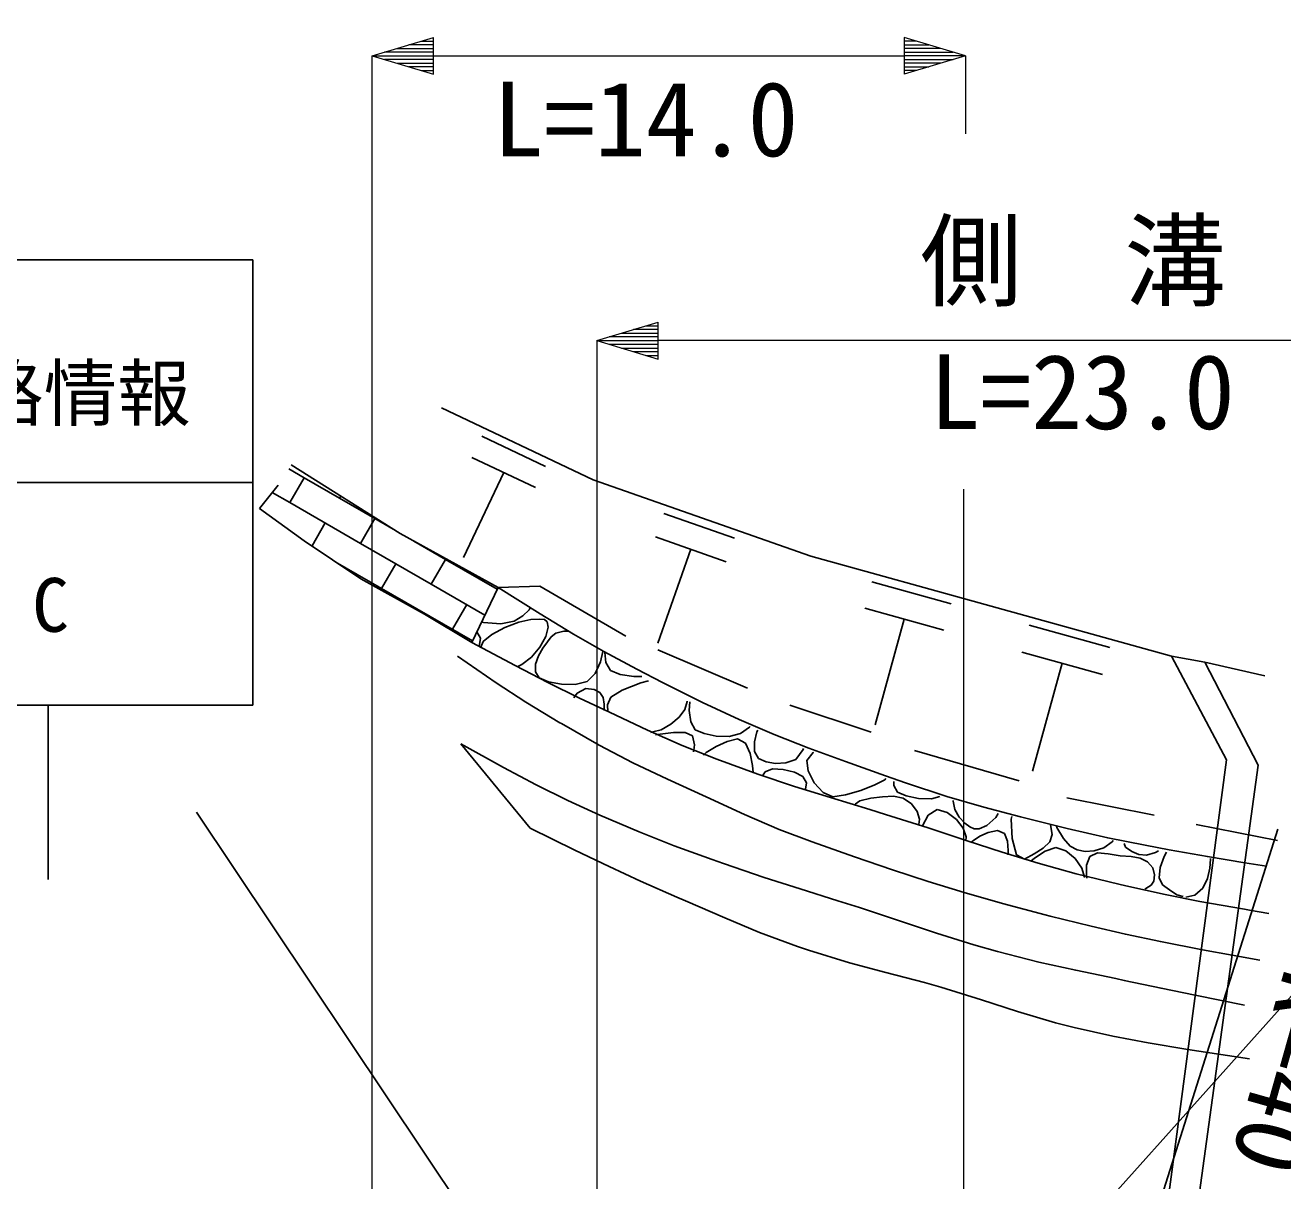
# Model space of a CAD drawing. Units: millimetres, scale not verified. Extents: x 40000 to 680000, y 20000 to 380000.
# Drawn here: x 329223 to 360036, y 278799 to 307121 of the extents above; entities that cross this region are included whole.
import ezdxf
from ezdxf.enums import TextEntityAlignment as Align

# ---------------------------------------------------------------- set-up
doc = ezdxf.new("R2010")
doc.units = ezdxf.units.MM
doc.header["$LTSCALE"] = 1000
for name, color, linetype, lineweight in [('M-BGD', 7, 'Continuous', 25), ('M-BMK-SRVR', 3, 'Continuous', 25), ('M-STR-HTXT', 7, 'Continuous', 13), ('M-STR-STRC', 7, 'Continuous', 25)]:
    doc.layers.add(name, color=color, linetype=linetype, lineweight=lineweight)
doc.styles.add('ＭＳ ゴシック', font='')
doc.styles.get('ＭＳ ゴシック').set_extended_font_data('MS Gothic')

msp = doc.modelspace()

# ---------------------------------------------------------------- linework, layer by layer
at = {"layer": 'M-BGD'}
for p, q in [((343138, 295978), (339420, 297741)), ((340413, 297049), (341974, 296309)), ((340166, 296529), (341727, 295789)), ((335680, 296248), (336059, 296028)), ((335744, 296346), (338410, 294662)), ((340947, 296159), (339960, 294078)), ((334962, 295277), (335422, 295851)), ((335709, 295422), (336059, 296028)), ((336059, 296028), (337791, 295028)), ((348468, 294104), (343138, 295978)), ((335278, 295671), (335709, 295422)), ((336925, 295528), (336956, 295581)), ((336057, 294482), (334962, 295277)), ((335709, 295422), (337441, 294422)), ((336252, 294362), (336575, 294922)), ((337441, 294422), (337791, 295028)), ((337791, 295028), (338242, 294769)), ((344873, 295156), (346600, 294549)), ((338410, 294662), (340808, 293343)), ((344670, 294580), (346398, 293973)), ((337451, 293553), (336057, 294482)), ((337441, 294422), (339173, 293422)), ((338744, 294479), (339523, 294028)), ((345534, 294277), (344724, 291974)), ((339173, 293422), (339523, 294028)), ((339523, 294028), (340787, 293299)), ((357304, 291659), (348468, 294104)), ((336879, 293939), (337091, 293816)), ((337085, 293805), (337091, 293816)), ((337091, 293816), (338823, 292816)), ((337957, 293316), (338307, 293922)), ((339009, 292684), (337451, 293553)), ((339173, 293422), (340484, 292665)), ((340808, 293343), (340164, 291994)), ((340390, 293528), (340409, 293563)), ((340808, 293343), (341834, 293376)), ((341834, 293376), (343941, 292147)), ((349970, 293481), (351912, 292943)), ((338809, 292791), (338823, 292816)), ((338823, 292816), (340182, 292032)), ((339690, 292316), (340040, 292922)), ((341417, 292647), (341568, 292796)), ((341568, 292796), (341593, 292840)), ((349791, 292833), (351733, 292296)), ((340164, 291994), (339009, 292684)), ((340400, 292489), (340452, 292479)), ((340452, 292479), (340879, 292453)), ((340879, 292453), (341206, 292514)), ((341322, 292487), (340977, 292356)), ((341206, 292514), (341417, 292647)), ((341615, 292556), (341322, 292487)), ((341814, 292563), (341615, 292556)), ((341943, 292555), (341814, 292563)), ((342013, 292501), (341943, 292555)), ((342033, 292369), (342013, 292501)), ((350762, 292564), (350045, 289974)), ((340382, 292096), (340287, 292253)), ((340659, 292191), (340442, 292019)), ((340977, 292356), (340659, 292191)), ((341835, 291876), (341980, 292141)), ((341980, 292141), (342033, 292369)), ((342112, 292132), (342023, 292010)), ((342228, 292221), (342112, 292132)), ((342417, 292271), (342228, 292221)), ((342530, 292273), (342417, 292271)), ((353822, 292415), (355801, 291868)), ((340347, 291897), (340382, 292096)), ((340442, 292019), (340387, 291876)), ((341629, 291629), (341835, 291876)), ((341910, 291857), (341801, 291666)), ((342023, 292010), (341910, 291857)), ((344726, 291810), (346921, 290872)), ((341393, 291451), (341629, 291629)), ((341801, 291666), (341730, 291463)), ((343189, 291231), (343318, 291522)), ((343318, 291522), (343373, 291773)), ((343423, 291744), (343453, 291505)), ((343453, 291505), (343563, 291302)), ((353639, 291755), (355618, 291208)), ((357304, 291659), (358124, 291507)), ((357304, 291659), (358656, 289114)), ((358124, 291507), (359432, 288982)), ((358124, 291507), (359596, 291176)), ((341277, 291396), (341393, 291451)), ((341730, 291463), (341726, 291275)), ((341726, 291275), (341816, 291127)), ((342989, 291033), (343189, 291231)), ((343563, 291302), (343798, 291209)), ((343798, 291209), (344138, 291158)), ((354629, 291482), (353899, 288843)), ((341816, 291127), (342041, 291030)), ((342041, 291030), (342361, 290968)), ((342361, 290968), (342701, 290963)), ((342701, 290963), (342989, 291033)), ((344308, 291000), (343849, 290825)), ((344138, 291158), (344331, 291161)), ((344494, 291053), (344308, 291000)), ((342745, 290748), (342666, 290637)), ((342959, 290867), (342745, 290748)), ((343163, 290843), (342959, 290867)), ((343302, 290768), (343163, 290843)), ((343382, 290646), (343302, 290768)), ((343407, 290483), (343382, 290646)), ((343568, 290649), (343493, 290462)), ((343849, 290825), (343568, 290649)), ((343411, 290328), (343407, 290483)), ((343493, 290462), (343498, 290292)), ((345244, 290165), (345388, 290354)), ((345388, 290354), (345441, 290547)), ((345441, 290547), (345441, 290556)), ((345511, 290536), (345491, 290322)), ((345491, 290322), (345531, 290044)), ((347957, 290455), (349948, 289795)), ((344805, 289851), (345040, 289994)), ((345040, 289994), (345244, 290165)), ((345531, 290044), (345641, 289856)), ((344552, 289787), (344584, 289795)), ((344602, 289800), (344805, 289851)), ((344717, 289738), (344663, 289730)), ((344784, 289748), (344727, 289740)), ((345105, 289788), (344784, 289748)), ((345390, 289787), (345105, 289788)), ((345573, 289706), (345390, 289787)), ((345625, 289481), (345573, 289706)), ((345641, 289856), (345857, 289758)), ((345857, 289758), (346154, 289697)), ((346154, 289697), (346473, 289691)), ((346473, 289691), (346751, 289762)), ((346751, 289762), (346971, 289915)), ((346971, 289915), (346986, 289932)), ((347150, 289802), (347089, 289554)), ((347170, 289844), (347150, 289802)), ((339897, 289508), (341596, 287443)), ((345601, 289315), (345607, 289354)), ((345607, 289355), (345625, 289481)), ((346151, 289447), (345909, 289293)), ((346419, 289566), (346151, 289447)), ((346678, 289629), (346419, 289566)), ((346871, 289526), (346678, 289629)), ((346988, 289276), (346871, 289526)), ((347089, 289554), (347095, 289320)), ((348107, 289122), (348284, 289369)), ((348284, 289369), (348289, 289396)), ((351010, 289349), (353580, 288603)), ((345859, 289247), (345840, 289230)), ((345909, 289293), (345859, 289247)), ((347046, 288980), (346988, 289276)), ((347095, 289320), (347190, 289152)), ((347190, 289152), (347375, 289064)), ((347375, 289064), (347607, 289025)), ((347607, 289025), (347860, 289041)), ((347860, 289041), (348107, 289122)), ((348526, 289297), (348374, 289100)), ((348374, 289100), (348408, 288847)), ((348536, 289303), (348526, 289297)), ((358656, 289114), (356363, 271883)), ((347058, 288803), (347046, 288980)), ((347351, 288821), (347284, 288724)), ((347536, 288900), (347351, 288821)), ((347798, 288881), (347536, 288900)), ((348068, 288818), (347798, 288881)), ((348278, 288708), (348068, 288818)), ((348408, 288847), (348555, 288554)), ((359432, 288982), (357015, 271418)), ((348363, 288550), (348278, 288708)), ((348340, 288398), (348363, 288550)), ((348555, 288554), (348772, 288313)), ((349694, 288365), (350041, 288501)), ((350041, 288501), (350281, 288627)), ((350281, 288627), (350306, 288661)), ((350505, 288589), (350503, 288486)), ((350503, 288486), (350593, 288328)), ((348772, 288313), (349014, 288213)), ((349014, 288213), (349324, 288257)), ((349324, 288257), (349694, 288365)), ((349676, 288109), (349557, 288031)), ((349940, 288175), (349676, 288109)), ((350230, 288206), (349940, 288175)), ((350499, 288230), (350230, 288206)), ((350732, 288177), (350499, 288230)), ((350593, 288328), (350808, 288231)), ((350935, 288039), (350732, 288177)), ((350808, 288231), (351106, 288169)), ((351106, 288169), (351425, 288164)), ((351425, 288164), (351631, 288216)), ((351963, 288121), (351959, 288107)), ((351959, 288107), (351998, 287903)), ((356885, 287758), (354743, 288186)), ((351080, 287854), (350935, 288039)), ((351135, 287663), (351080, 287854)), ((351566, 287897), (351347, 287759)), ((351810, 287829), (351566, 287897)), ((352038, 287657), (351810, 287829)), ((351998, 287903), (352104, 287713)), ((353002, 287702), (353062, 287804)), ((351119, 287528), (351135, 287663)), ((351347, 287759), (351207, 287498)), ((352208, 287439), (352038, 287657)), ((352104, 287713), (352244, 287564)), ((352244, 287564), (352370, 287472)), ((352593, 287429), (352782, 287505)), ((352782, 287505), (353002, 287702)), ((353397, 287725), (353382, 287659)), ((353382, 287659), (353402, 287188)), ((354384, 287287), (354345, 287521)), ((354492, 287490), (354501, 287461)), ((357914, 287530), (359908, 287141)), ((352274, 287232), (352208, 287439)), ((352272, 287131), (352274, 287232)), ((352370, 287472), (352471, 287423)), ((352611, 287245), (352435, 287124)), ((352471, 287423), (352593, 287429)), ((352813, 287332), (352611, 287245)), ((353042, 287381), (352813, 287332)), ((353216, 287308), (353042, 287381)), ((353291, 287124), (353216, 287308)), ((353402, 287188), (353511, 286790)), ((354325, 287108), (354384, 287287)), ((354501, 287461), (354659, 287185)), ((354659, 287185), (354824, 286997)), ((352435, 287124), (352396, 287085)), ((353306, 286894), (353291, 287124)), ((353304, 286792), (353306, 286894)), ((353947, 286814), (354167, 286953)), ((354215, 286879), (353949, 286707)), ((354167, 286953), (354325, 287108)), ((354474, 286967), (354215, 286879)), ((354717, 286890), (354474, 286967)), ((354944, 286697), (354717, 286890)), ((354824, 286997), (354994, 286909)), ((354994, 286909), (355194, 286868)), ((355194, 286868), (355414, 286883)), ((355414, 286883), (355647, 286963)), ((355647, 286963), (355853, 287106)), ((355853, 287106), (355877, 287137)), ((356148, 287065), (356180, 286976)), ((356180, 286976), (356337, 286873)), ((356337, 286873), (356506, 286800)), ((356914, 286848), (356992, 286887)), ((353511, 286790), (353706, 286685)), ((353706, 286685), (353947, 286814)), ((353949, 286707), (353859, 286630)), ((355112, 286458), (354944, 286697)), ((355306, 286749), (355227, 286533)), ((355497, 286837), (355306, 286749)), ((355760, 286816), (355497, 286837)), ((356049, 286761), (355760, 286816)), ((356317, 286745), (356049, 286761)), ((356540, 286711), (356317, 286745)), ((356506, 286800), (356695, 286782)), ((356723, 286614), (356540, 286711)), ((356695, 286782), (356914, 286848)), ((356847, 286470), (356723, 286614)), ((357125, 286751), (357033, 286482)), ((357182, 286858), (357125, 286751)), ((358249, 286459), (358263, 286681)), ((358263, 286681), (358263, 286695)), ((355178, 286242), (355112, 286458)), ((355227, 286533), (355222, 286273)), ((355222, 286273), (355236, 286216)), ((356893, 286297), (356847, 286470)), ((356876, 286144), (356893, 286297)), ((357033, 286482), (357008, 286227)), ((358192, 286206), (358249, 286459)), ((355178, 286230), (355178, 286242)), ((356652, 285945), (356683, 285961)), ((356683, 285961), (356810, 286044)), ((356810, 286044), (356876, 286144)), ((357008, 286227), (357089, 286050)), ((357089, 286050), (357255, 285928)), ((357879, 285798), (358074, 285970)), ((358074, 285970), (358192, 286206)), ((357255, 285928), (357442, 285812)), ((357442, 285812), (357592, 285769)), ((357659, 285754), (357879, 285798)), ((359219, 285434), (359691, 285350)), ((358791, 284326), (359470, 284205)), ((357888, 283349), (359093, 283101)), ((357711, 282018), (359220, 281787))]:
    msp.add_line(p, q, dxfattribs=at)
for points in [[(340808, 293343), (341839, 292692), (342658, 292194), (343401, 291768), (344206, 291337), (344838, 291009), (345821, 290520), (346717, 290104), (347571, 289739), (348425, 289403), (349321, 289072), (350304, 288725), (350795, 288553), (351807, 288219), (352707, 287956), (353607, 287720), (354621, 287467), (354753, 287434), (355748, 287203), (356666, 287024), (357251, 286915), (358186, 286745), (359106, 286595), (359637, 286511)], [(340164, 291994), (341226, 291430), (342029, 291012), (342802, 290629), (343537, 290282), (344474, 289845), (345320, 289470), (346169, 289129), (347174, 288762), (348069, 288465), (348952, 288192), (349921, 287897), (350302, 287780), (351346, 287448), (352281, 287141), (353160, 286856), (354040, 286586), (354973, 286326), (356016, 286070), (356191, 286030), (357154, 285817), (358001, 285646), (359099, 285454), (359219, 285434)], [(339814, 291654), (340761, 291003), (341491, 290529), (342325, 290027), (342362, 290005), (343286, 289479), (344114, 289046), (344958, 288641), (345910, 288206), (346849, 287778), (347699, 287413), (348508, 287107), (349541, 286741), (350470, 286421), (351349, 286132), (352230, 285862), (353166, 285596), (354211, 285321), (354334, 285289), (355336, 285041), (356181, 284844), (357037, 284663), (358070, 284462), (358791, 284326)], [(339897, 289508), (340942, 288930), (341745, 288501), (342521, 288119), (343302, 287763), (344263, 287351), (345123, 287013), (346058, 286671), (346330, 286574), (347326, 286233), (348208, 285952), (349132, 285665), (349668, 285495), (350669, 285165), (351548, 284872), (352467, 284584), (353049, 284416), (354059, 284156), (354961, 283959), (355946, 283755), (356152, 283712), (357053, 283520), (357888, 283349)], [(341596, 287443), (342694, 286906), (343533, 286501), (344302, 286145), (345190, 285754), (345403, 285663), (346362, 285247), (347213, 284889), (348145, 284541), (348416, 284449), (349416, 284142), (350309, 283908), (351259, 283661), (351653, 283549), (352655, 283239), (353532, 282951), (354466, 282675), (354921, 282560), (355873, 282343), (356737, 282179), (357711, 282018)]]:
    msp.add_lwpolyline(points, dxfattribs=at)
at = {"layer": 'M-BMK-SRVR'}
msp.add_line((350637, 258102), (359912, 287417), dxfattribs=at)
at = {"layer": 'M-STR-HTXT'}
for p, q in [((337727, 306369), (339227, 306819)), ((339227, 306639), (338627, 306639)), ((338927, 306729), (339227, 306729)), ((339227, 305919), (339227, 306819)), ((352259, 306369), (350759, 306819)), ((350759, 306819), (350759, 305919)), ((351059, 306729), (350759, 306729)), ((350759, 306639), (351359, 306639)), ((337727, 269933), (337727, 306369)), ((337727, 306369), (339227, 305919)), ((337727, 306369), (339227, 306369)), ((339227, 306459), (338027, 306459)), ((338327, 306549), (339227, 306549)), ((339227, 306369), (350759, 306369)), ((351659, 306549), (350759, 306549)), ((350759, 306459), (351959, 306459)), ((352259, 306369), (350759, 305919)), ((352259, 306369), (350759, 306369)), ((352259, 306369), (352259, 304455)), ((339227, 306279), (338027, 306279)), ((338327, 306189), (339227, 306189)), ((339227, 306099), (338627, 306099)), ((338927, 306009), (339227, 306009)), ((350759, 306279), (351959, 306279)), ((351659, 306189), (350759, 306189)), ((350759, 306099), (351359, 306099)), ((351059, 306009), (350759, 306009)), ((343230, 299389), (344730, 299839)), ((344730, 298939), (344730, 299839)), ((343830, 299569), (344730, 299569)), ((344730, 299659), (344130, 299659)), ((344430, 299749), (344730, 299749)), ((343230, 299389), (343230, 269753)), ((343230, 299389), (344730, 298939)), ((343230, 299389), (344730, 299389)), ((344730, 299479), (343530, 299479)), ((344730, 299299), (343530, 299299)), ((343830, 299209), (344730, 299209)), ((364377, 299389), (344730, 299389)), ((344730, 299119), (344130, 299119)), ((344430, 299029), (344730, 299029)), ((352211, 295747), (352211, 266989))]:
    msp.add_line(p, q, dxfattribs=at)
at = {"layer": 'M-STR-STRC'}
for p, q in [((348799, 270538), (389681, 316254)), ((324775, 301369), (334801, 301369)), ((334801, 290459), (334801, 301369)), ((324775, 295914), (334801, 295914)), ((324775, 290459), (334801, 290459)), ((329788, 290459), (329788, 286181)), ((346409, 268408), (333425, 287833))]:
    msp.add_line(p, q, dxfattribs=at)

# ---------------------------------------------------------------- texts
at = {"layer": 'M-BMK-SRVR', "style": 'ＭＳ ゴシック'}
msp.add_text('R=40', height=1833, rotation=254.249, dxfattribs=at).set_placement((358902, 281836), align=Align.BOTTOM_CENTER)
at = {"layer": 'M-STR-HTXT', "style": 'ＭＳ ゴシック'}
for s, p in [('L=14.0', (344428, 303357)), ('側\u3000溝', (354899, 299878)), ('L=23.0', (355120, 296672))]:
    msp.add_text(s, height=1833, dxfattribs=at).set_placement(p, align=Align.BOTTOM_CENTER)
at = {"layer": 'M-STR-STRC', "style": 'ＭＳ ゴシック'}
for s, p in [('道路情報', (329677, 297047)), ('C', (329844, 291858))]:
    msp.add_text(s, height=1320, dxfattribs=at).set_placement(p, align=Align.BOTTOM_CENTER)

doc.saveas('drawing.dxf')
